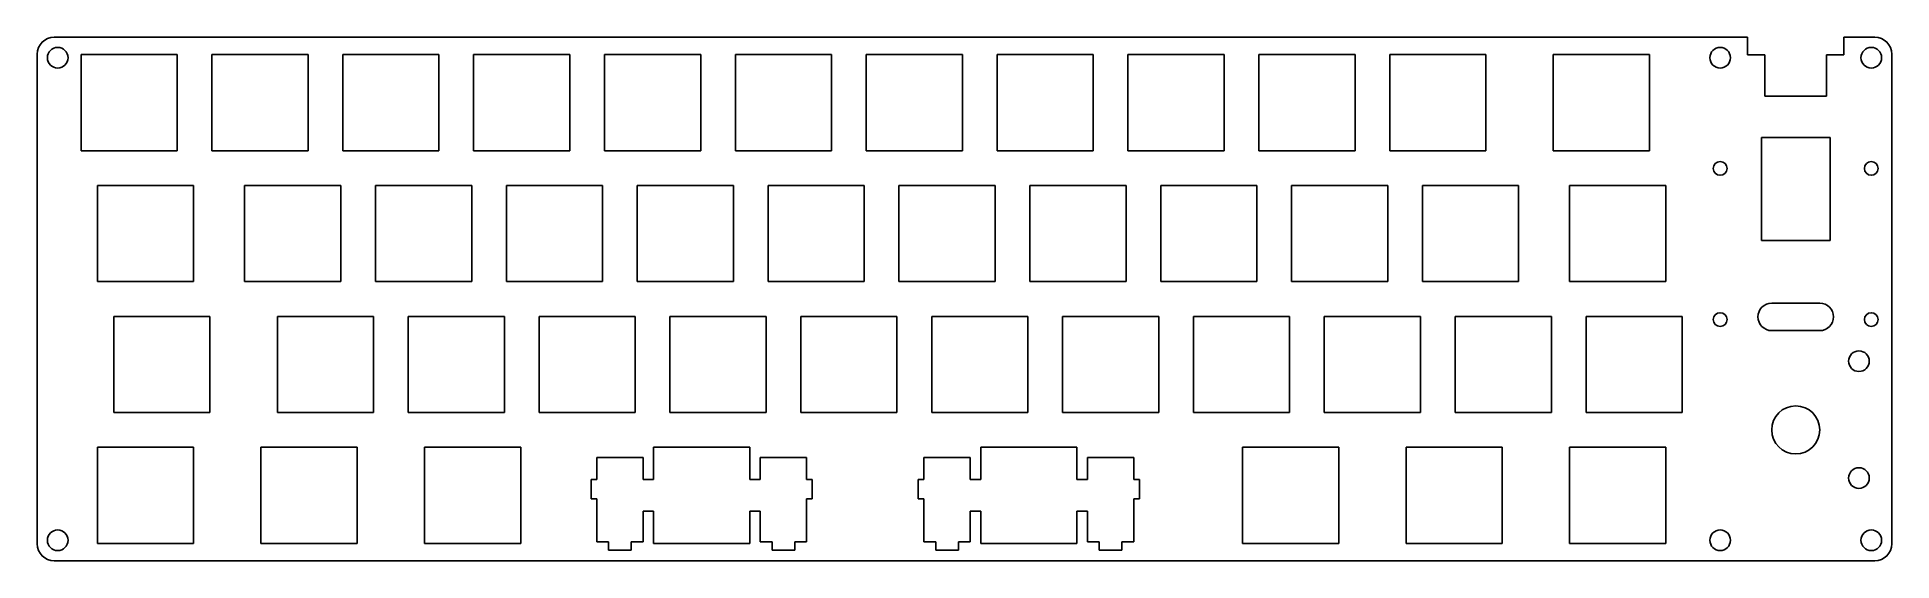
# Model space of a CAD drawing. Extents: x 0 to 270, y 104 to 180.
import ezdxf

# ---------------------------------------------------------------- set-up
doc = ezdxf.new("R2010")
doc.units = 0
doc.header["$MEASUREMENT"] = 0

msp = doc.modelspace()

# ---------------------------------------------------------------- linework, layer by layer
for p, q in [((249, 179.7), (2.5, 179.7)), ((249, 179.7), (249, 177.1)), ((267.5, 179.7), (263, 179.7)), ((263, 177.1), (263, 179.7)), ((0, 177.2), (0, 106)), ((249, 177.1), (251.5, 177.1)), ((251.5, 177.1), (251.5, 171.1)), ((260.5, 177.1), (263, 177.1)), ((260.5, 171.1), (260.5, 177.1)), ((270, 106), (270, 177.2)), ((251.5, 171.1), (260.5, 171.1)), ((261, 165.1), (251, 165.1)), ((251, 165.1), (251, 150.1)), ((261, 150.1), (261, 165.1)), ((251, 150.1), (261, 150.1)), ((259.5, 141), (252.5, 141)), ((250.5, 139), (250.5, 139)), ((261.5, 139), (261.5, 139)), ((252.5, 137), (259.5, 137)), ((2.5, 103.5), (267.5, 103.5))]:
    msp.add_line(p, q)
at = {"color": 0}
for p, q in [((6.39965, 177.175407), (20.3992, 177.175407)), ((6.39965, 163.176107), (6.39965, 177.175407)), ((20.3992, 177.175407), (20.3992, 163.176107)), ((25.4497, 177.175407), (39.449, 177.175407)), ((25.4497, 163.176107), (25.4497, 177.175407)), ((39.449, 177.175407), (39.449, 163.176107)), ((44.4997, 177.175407), (58.499, 177.175407)), ((44.4997, 163.176107), (44.4997, 177.175407)), ((58.499, 177.175407), (58.499, 163.176107)), ((63.5497, 177.175407), (77.549, 177.175407)), ((63.5497, 163.176107), (63.5497, 177.175407)), ((77.549, 177.175407), (77.549, 163.176107)), ((82.5997, 177.175407), (96.599, 177.175407)), ((82.5997, 163.176107), (82.5997, 177.175407)), ((96.599, 177.175407), (96.599, 163.176107)), ((101.6483, 177.175407), (115.649, 177.175407)), ((101.6483, 163.176107), (101.6483, 177.175407)), ((115.649, 177.175407), (115.649, 163.176107)), ((120.698, 177.175407), (134.699, 177.175407)), ((120.698, 163.176107), (120.698, 177.175407)), ((134.699, 177.175407), (134.699, 163.176107)), ((139.75, 177.175407), (153.749, 177.175407)), ((139.75, 163.176107), (139.75, 177.175407)), ((153.749, 177.175407), (153.749, 163.176107)), ((158.8, 177.175407), (172.799, 177.175407)), ((158.8, 163.176107), (158.8, 177.175407)), ((172.799, 177.175407), (172.799, 163.176107)), ((177.85, 177.175407), (191.849, 177.175407)), ((177.85, 163.176107), (177.85, 177.175407)), ((191.849, 177.175407), (191.849, 163.176107)), ((196.9, 177.175407), (210.899, 177.175407)), ((196.9, 163.176107), (196.9, 177.175407)), ((210.899, 177.175407), (210.899, 163.176107)), ((220.712, 177.175407), (234.712, 177.175407)), ((220.712, 163.176107), (220.712, 177.175407)), ((234.712, 177.175407), (234.712, 163.176107)), ((20.3992, 163.176107), (6.39965, 163.176107)), ((39.449, 163.176107), (25.4497, 163.176107)), ((58.499, 163.176107), (44.4997, 163.176107)), ((77.549, 163.176107), (63.5497, 163.176107)), ((96.599, 163.176107), (82.5997, 163.176107)), ((115.649, 163.176107), (101.6483, 163.176107)), ((134.699, 163.176107), (120.698, 163.176107)), ((153.749, 163.176107), (139.75, 163.176107)), ((172.799, 163.176107), (158.8, 163.176107)), ((191.849, 163.176107), (177.85, 163.176107)), ((210.899, 163.176107), (196.9, 163.176107)), ((234.712, 163.176107), (220.712, 163.176107)), ((8.78091, 158.125407), (22.7804, 158.125407)), ((8.78091, 144.126107), (8.78091, 158.125407)), ((22.7804, 158.125407), (22.7804, 144.126107)), ((30.2122, 158.125407), (44.2115, 158.125407)), ((30.2122, 144.126107), (30.2122, 158.125407)), ((44.2115, 158.125407), (44.2115, 144.126107)), ((49.2622, 158.125407), (63.2615, 158.125407)), ((49.2622, 144.126107), (49.2622, 158.125407)), ((63.2615, 158.125407), (63.2615, 144.126107)), ((68.3122, 158.125407), (82.3115, 158.125407)), ((68.3122, 144.126107), (68.3122, 158.125407)), ((82.3115, 158.125407), (82.3115, 144.126107)), ((87.3622, 158.125407), (101.3615, 158.125407)), ((87.3622, 144.126107), (87.3622, 158.125407)), ((101.3615, 158.125407), (101.3615, 144.126107)), ((106.412, 158.125407), (120.412, 158.125407)), ((106.412, 144.126107), (106.412, 158.125407)), ((120.412, 158.125407), (120.412, 144.126107)), ((125.462, 158.125407), (139.462, 158.125407)), ((125.462, 144.126107), (125.462, 158.125407)), ((139.462, 158.125407), (139.462, 144.126107)), ((144.512, 158.125407), (158.512, 158.125407)), ((144.512, 144.126107), (144.512, 158.125407)), ((158.512, 158.125407), (158.512, 144.126107)), ((163.562, 158.125407), (177.562, 158.125407)), ((163.562, 144.126107), (163.562, 158.125407)), ((177.562, 158.125407), (177.562, 144.126107)), ((182.612, 158.125407), (196.612, 158.125407)), ((182.612, 144.126107), (182.612, 158.125407)), ((196.612, 158.125407), (196.612, 144.126107)), ((201.662, 158.125407), (215.662, 158.125407)), ((201.662, 144.126107), (201.662, 158.125407)), ((215.662, 158.125407), (215.662, 144.126107)), ((223.092, 158.125407), (237.093, 158.125407)), ((223.092, 144.126107), (223.092, 158.125407)), ((237.093, 158.125407), (237.093, 144.126107)), ((22.7804, 144.126107), (8.78091, 144.126107)), ((44.2115, 144.126107), (30.2122, 144.126107)), ((63.2615, 144.126107), (49.2622, 144.126107)), ((82.3115, 144.126107), (68.3122, 144.126107)), ((101.3615, 144.126107), (87.3622, 144.126107)), ((120.412, 144.126107), (106.412, 144.126107)), ((139.462, 144.126107), (125.462, 144.126107)), ((158.512, 144.126107), (144.512, 144.126107)), ((177.562, 144.126107), (163.562, 144.126107)), ((196.612, 144.126107), (182.612, 144.126107)), ((215.662, 144.126107), (201.662, 144.126107)), ((237.093, 144.126107), (223.092, 144.126107)), ((11.16216, 139.075307), (25.1617, 139.075307)), ((11.16216, 125.075907), (11.16216, 139.075307)), ((25.1617, 139.075307), (25.1617, 125.075907)), ((34.9747, 139.075307), (48.974, 139.075307)), ((34.9747, 125.075907), (34.9747, 139.075307)), ((48.974, 139.075307), (48.974, 125.075907)), ((54.0247, 139.075307), (68.024, 139.075307)), ((54.0247, 125.075907), (54.0247, 139.075307)), ((68.024, 139.075307), (68.024, 125.075907)), ((73.0747, 139.075307), (87.074, 139.075307)), ((73.0747, 125.075907), (73.0747, 139.075307)), ((87.074, 139.075307), (87.074, 125.075907)), ((92.1247, 139.075307), (106.124, 139.075307)), ((92.1247, 125.075907), (92.1247, 139.075307)), ((106.124, 139.075307), (106.124, 125.075907)), ((111.175, 139.075307), (125.174, 139.075307)), ((111.175, 125.075907), (111.175, 139.075307)), ((125.174, 139.075307), (125.174, 125.075907)), ((130.225, 139.075307), (144.224, 139.075307)), ((130.225, 125.075907), (130.225, 139.075307)), ((144.224, 139.075307), (144.224, 125.075907)), ((149.275, 139.075307), (163.274, 139.075307)), ((149.275, 125.075907), (149.275, 139.075307)), ((163.274, 139.075307), (163.274, 125.075907)), ((168.325, 139.075307), (182.324, 139.075307)), ((168.325, 125.075907), (168.325, 139.075307)), ((182.324, 139.075307), (182.324, 125.075907)), ((187.375, 139.075307), (201.374, 139.075307)), ((187.375, 125.075907), (187.375, 139.075307)), ((201.374, 139.075307), (201.374, 125.075907)), ((206.425, 139.075307), (220.424, 139.075307)), ((206.425, 125.075907), (206.425, 139.075307)), ((220.424, 139.075307), (220.424, 125.075907)), ((225.475, 139.075307), (239.474, 139.075307)), ((225.475, 125.075907), (225.475, 139.075307)), ((239.474, 139.075307), (239.474, 125.075907)), ((25.1617, 125.075907), (11.16216, 125.075907)), ((48.974, 125.075907), (34.9747, 125.075907)), ((68.024, 125.075907), (54.0247, 125.075907)), ((87.074, 125.075907), (73.0747, 125.075907)), ((106.124, 125.075907), (92.1247, 125.075907)), ((125.174, 125.075907), (111.175, 125.075907)), ((144.224, 125.075907), (130.225, 125.075907)), ((163.274, 125.075907), (149.275, 125.075907)), ((182.324, 125.075907), (168.325, 125.075907)), ((201.374, 125.075907), (187.375, 125.075907)), ((220.424, 125.075907), (206.425, 125.075907)), ((239.474, 125.075907), (225.475, 125.075907)), ((8.78091, 120.025407), (22.7804, 120.025407)), ((8.78091, 106.025947), (8.78091, 120.025407)), ((22.7804, 120.025407), (22.7804, 106.025947)), ((32.592, 120.025407), (46.5928, 120.025407)), ((32.592, 106.025947), (32.592, 120.025407)), ((46.5928, 120.025407), (46.5928, 106.025947)), ((56.406, 120.025407), (70.4053, 120.025407)), ((56.406, 106.025947), (56.406, 120.025407)), ((70.4053, 120.025407), (70.4053, 106.025947)), ((89.7421, 120.025407), (89.7421, 115.324907)), ((103.7428, 120.025407), (89.7421, 120.025407)), ((103.7428, 115.324907), (103.7428, 120.025407)), ((137.367, 120.025407), (137.367, 115.324907)), ((151.368, 120.025407), (137.367, 120.025407)), ((151.368, 115.324907), (151.368, 120.025407)), ((175.467, 120.025407), (189.468, 120.025407)), ((175.467, 106.025947), (175.467, 120.025407)), ((189.468, 120.025407), (189.468, 106.025947)), ((199.281, 120.025407), (213.28, 120.025407)), ((199.281, 106.025947), (199.281, 120.025407)), ((213.28, 120.025407), (213.28, 106.025947)), ((223.092, 120.025407), (237.093, 120.025407)), ((223.092, 106.025947), (223.092, 120.025407)), ((237.093, 120.025407), (237.093, 106.025947)), ((88.2181, 118.555107), (81.467, 118.555107)), ((81.467, 118.555107), (81.467, 115.324907)), ((88.2181, 115.324907), (88.2181, 118.555107)), ((112.018, 118.555107), (105.267, 118.555107)), ((105.267, 118.555107), (105.267, 115.324907)), ((112.018, 115.324907), (112.018, 118.555107)), ((135.843, 118.555107), (129.092, 118.555107)), ((129.092, 118.555107), (129.092, 115.324907)), ((135.843, 115.324907), (135.843, 118.555107)), ((159.643, 118.555107), (152.892, 118.555107)), ((152.892, 118.555107), (152.892, 115.324907)), ((159.643, 115.324907), (159.643, 118.555107)), ((81.467, 115.324907), (80.6429, 115.324907)), ((80.6429, 115.324907), (80.6429, 112.526147)), ((89.7421, 115.324907), (88.2181, 115.324907)), ((105.267, 115.324907), (103.7428, 115.324907)), ((112.842, 115.324907), (112.018, 115.324907)), ((112.842, 112.526147), (112.842, 115.324907)), ((129.092, 115.324907), (128.268, 115.324907)), ((128.268, 115.324907), (128.268, 112.526147)), ((137.367, 115.324907), (135.843, 115.324907)), ((152.892, 115.324907), (151.368, 115.324907)), ((160.467, 115.324907), (159.643, 115.324907)), ((160.467, 112.526147), (160.467, 115.324907)), ((80.6429, 112.526147), (81.467, 112.526147)), ((81.467, 112.526147), (81.467, 106.256077)), ((88.2181, 106.256077), (88.2181, 110.725037)), ((88.2181, 110.725037), (89.7421, 110.725037)), ((89.7421, 110.725037), (89.7421, 106.025947)), ((103.7428, 106.025947), (103.7428, 110.725037)), ((103.7428, 110.725037), (105.267, 110.725037)), ((105.267, 110.725037), (105.267, 106.256077)), ((112.018, 106.256077), (112.018, 112.526147)), ((112.018, 112.526147), (112.842, 112.526147)), ((128.268, 112.526147), (129.092, 112.526147)), ((129.092, 112.526147), (129.092, 106.256077)), ((135.843, 106.256077), (135.843, 110.725037)), ((135.843, 110.725037), (137.367, 110.725037)), ((137.367, 110.725037), (137.367, 106.025947)), ((151.368, 106.025947), (151.368, 110.725037)), ((151.368, 110.725037), (152.892, 110.725037)), ((152.892, 110.725037), (152.892, 106.256077)), ((159.643, 106.256077), (159.643, 112.526147)), ((159.643, 112.526147), (160.467, 112.526147)), ((22.7804, 106.025947), (8.78091, 106.025947)), ((46.5928, 106.025947), (32.592, 106.025947)), ((70.4053, 106.025947), (56.406, 106.025947)), ((81.467, 106.256077), (83.192, 106.256077)), ((83.192, 106.256077), (83.192, 105.055807)), ((86.4926, 105.055807), (86.4926, 106.256077)), ((86.4926, 106.256077), (88.2181, 106.256077)), ((89.7421, 106.025947), (103.7428, 106.025947)), ((105.267, 106.256077), (106.992, 106.256077)), ((106.992, 106.256077), (106.992, 105.055807)), ((110.293, 105.055807), (110.293, 106.256077)), ((110.293, 106.256077), (112.018, 106.256077)), ((129.092, 106.256077), (130.817, 106.256077)), ((130.817, 106.256077), (130.817, 105.055807)), ((134.118, 105.055807), (134.118, 106.256077)), ((134.118, 106.256077), (135.843, 106.256077)), ((137.367, 106.025947), (151.368, 106.025947)), ((152.892, 106.256077), (154.617, 106.256077)), ((154.617, 106.256077), (154.617, 105.055807)), ((157.918, 105.055807), (157.918, 106.256077)), ((157.918, 106.256077), (159.643, 106.256077)), ((189.468, 106.025947), (175.467, 106.025947)), ((213.28, 106.025947), (199.281, 106.025947)), ((237.093, 106.025947), (223.092, 106.025947)), ((83.192, 105.055807), (86.4926, 105.055807)), ((106.992, 105.055807), (110.293, 105.055807)), ((130.817, 105.055807), (134.118, 105.055807)), ((154.617, 105.055807), (157.918, 105.055807))]:
    msp.add_line(p, q, dxfattribs=at)
for centre, radius in [((3, 176.7), 1.5), ((245, 176.7), 1.5), ((267, 176.7), 1.5), ((245, 160.599807), 1), ((267, 160.599807), 1), ((245, 138.599807), 1), ((267, 138.599807), 1), ((265.2, 132.55), 1.5), ((256, 122.55), 3.5), ((265.2, 115.55), 1.5), ((3, 106.5), 1.5), ((245, 106.5), 1.5), ((267, 106.5), 1.5)]:
    msp.add_circle(centre, radius)
for centre, radius, start, end in [((2.5, 177.2), 2.5, 90, 180), ((267.5, 177.2), 2.5, 0, 90), ((252.5, 139), 2, 90, 180), ((259.5, 139), 2, 0, 90), ((252.5, 139), 2, 180, 270), ((259.5, 139), 2, 270, 0), ((2.5, 106), 2.5, 180, 270), ((267.5, 106), 2.5, 270, 0)]:
    msp.add_arc(centre, radius, start, end)

doc.saveas('drawing.dxf')
